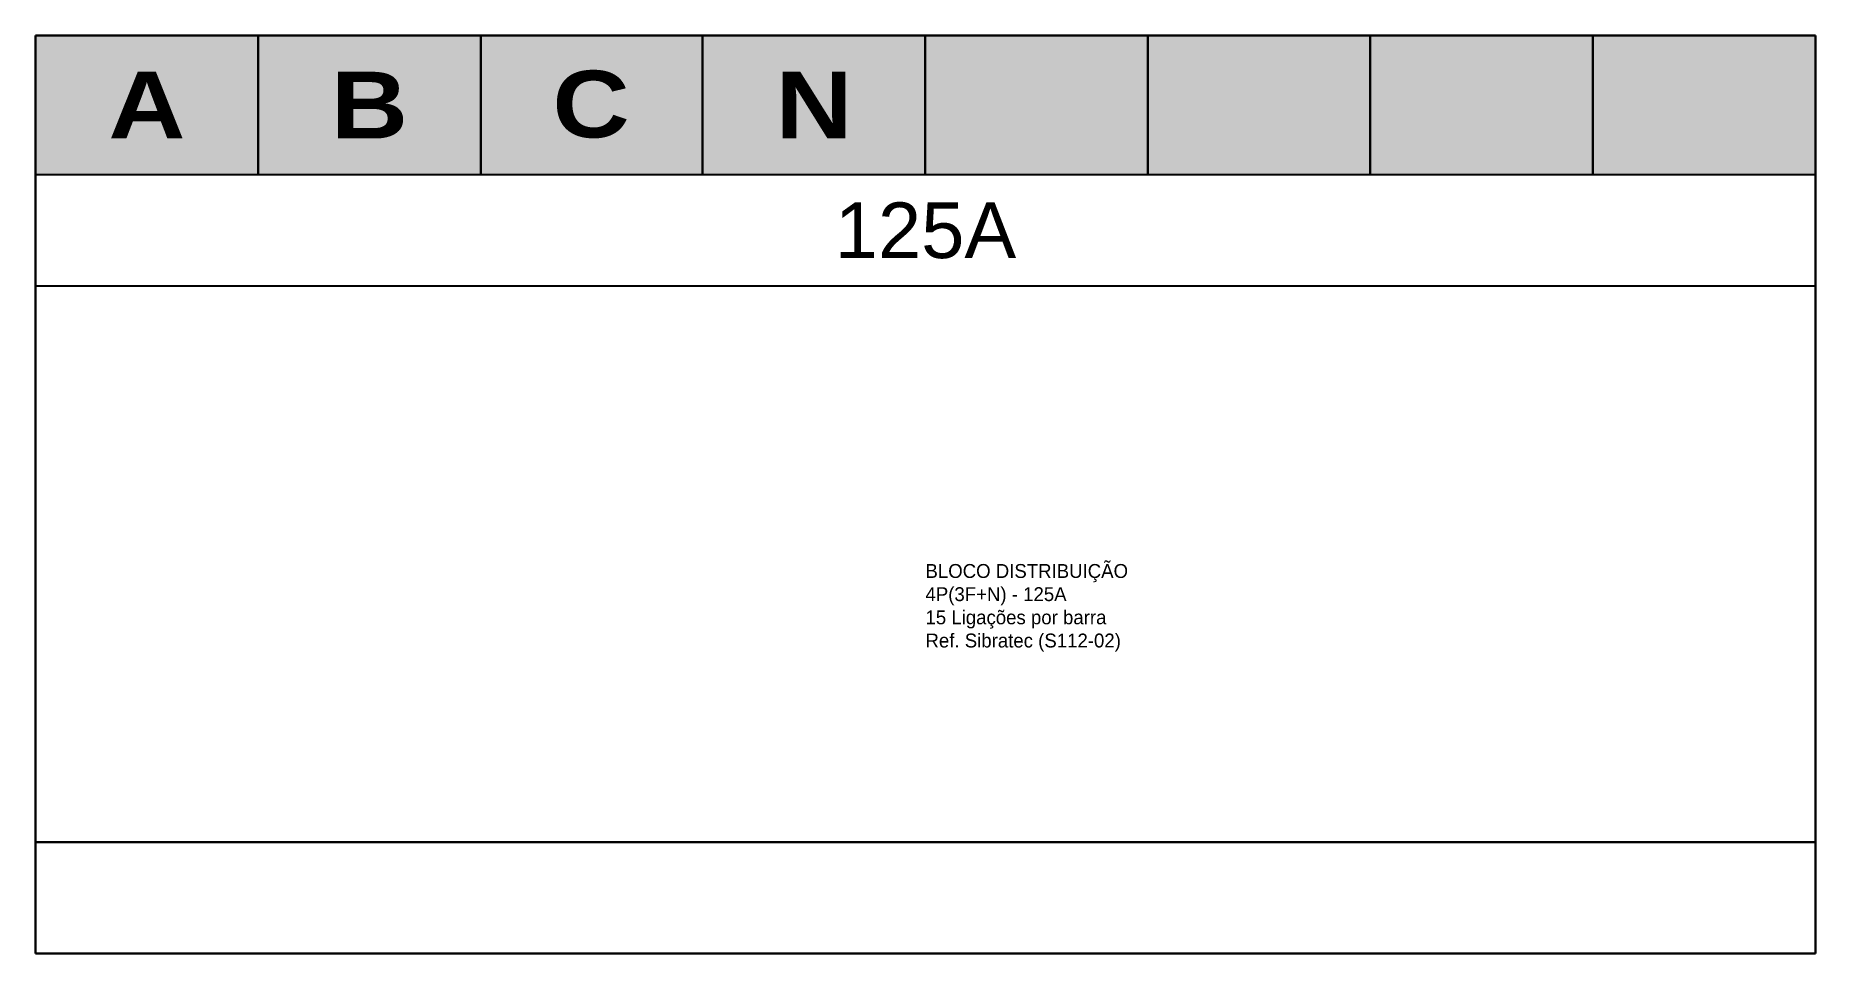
# Model space of a CAD drawing. Header units: millimetres. Extents: x 0 to 320, y 0 to 165.
import ezdxf
from ezdxf.enums import TextEntityAlignment as Align

# ---------------------------------------------------------------- set-up
doc = ezdxf.new("R2018")
doc.units = ezdxf.units.MM
for name, color, linetype, lineweight in [('VO-Acessório', 7, 'Continuous', 30), ('VO-Bordas quadros', 7, 'Continuous', 30), ('VO-Texto', 7, 'Continuous', 20)]:
    doc.layers.add(name, color=color, linetype=linetype, lineweight=lineweight)
doc.styles.get("Standard").update_dxf_attribs({"font": 'arial.ttf'})
doc.styles.add('VO-AriaB 12', font='ariblk.ttf', dxfattribs={"height": 12})
doc.styles.add('VO-Arial 10', font='arial.ttf', dxfattribs={"height": 10})

# ---------------------------------------------------------------- blocks, each defined once
blk = doc.blocks.new('*U1')
h = blk.add_hatch(color=0)
h.dxf.hatch_style = 1
h.paths.add_polyline_path([(40, 165), (0, 165), (0, 140), (40, 140)])
h.paths.add_polyline_path([(80, 165), (40, 165), (40, 140), (80, 140)])
h.paths.add_polyline_path([(119.89, 165), (80, 165), (80, 140), (119.89, 140)])
h.paths.add_polyline_path([(159.89, 165), (119.89, 165), (119.89, 140), (159.89, 140)])
h.paths.add_polyline_path([(199.89, 165), (159.89, 165), (159.89, 140), (199.89, 140)])
h.paths.add_polyline_path([(319.89, 165), (199.89, 165), (199.89, 140), (319.89, 140)])
for p, q in [((0, 140), (319.89, 140)), ((0, 120), (319.89, 120))]:
    blk.add_line(p, q)
at = {"layer": 'VO-Acessório'}
blk.add_line((159.89, 140), (159.89, 165), dxfattribs=at)
at = {"layer": 'VO-Bordas quadros'}
blk.add_line((319.89, 165), (0, 165), dxfattribs=at)
at = {"layer": 'VO-Bordas quadros', "linetype": 'Continuous'}
for p, q in [((0, 165), (0, 0)), ((40, 140), (40, 165)), ((80, 140), (80, 165)), ((119.89, 140), (119.89, 165)), ((199.89, 140), (199.89, 165)), ((239.89, 140), (239.89, 165)), ((279.89, 140), (279.89, 165)), ((319.89, 0), (319.89, 165)), ((319.89, 20), (0, 20)), ((0, 0), (319.89, 0))]:
    blk.add_line(p, q, dxfattribs=at)
at = {"style": 'VO-Arial 10'}
blk.add_attdef('000A', text='', height=10, dxfattribs=at).set_placement((159.94, 130), align=Align.MIDDLE_CENTER)
at = {"lineweight": 30, "flags": 104}
blk.add_attdef('DESCRIÇÃO', text='', height=10, dxfattribs=at).set_placement((159.94, 70), align=Align.MIDDLE_CENTER)
at = {"layer": 'VO-Texto', "linetype": 'ByBlock', "char_height": 12, "attachment_point": 5, "style": 'VO-AriaB 12'}
for s, gutter_width, heights, insert in [('A', 50, [0], (20, 152.5)), ('N', 55, [12], (139.93, 152.5))]:
    blk.add_mtext_dynamic_manual_height_columns(s, width=40, gutter_width=gutter_width, heights=heights, dxfattribs=dict(at, insert=insert))
at = {"layer": 'VO-Texto', "color": 252, "linetype": 'ByBlock', "insert": (60, 152.5), "char_height": 12, "attachment_point": 5, "style": 'VO-AriaB 12'}
blk.add_mtext_dynamic_manual_height_columns('B', width=40, gutter_width=50, heights=[0], dxfattribs=at)
at = {"layer": 'VO-Texto', "color": 1, "linetype": 'ByBlock', "insert": (99.83, 152.6), "char_height": 12, "attachment_point": 5, "style": 'VO-AriaB 12'}
blk.add_mtext_dynamic_manual_height_columns('C', width=40, gutter_width=55, heights=[0], dxfattribs=at)

msp = doc.modelspace()

# ---------------------------------------------------------------- block references
at = {"color": 9, "true_color": 0xc7c8ca}
ref = msp.add_blockref('*U1', (0, 0), dxfattribs=at)
ref.add_attrib('000A', '125A', dxfattribs={"height": 10, "style": 'VO-Arial 10'}).set_placement((159.94, 130), align=Align.MIDDLE_CENTER)
lines = msp.add_mtext('BLOCO DISTRIBUIÇÃO\\P4P(3F+N) - 125A\\P15 Ligações por barra\\PRef. Sibratec (S112-02)', dxfattribs={"insert": (159.94, 70), "char_height": 2.5, "attachment_point": 1})
ref.add_attrib('DESCRIÇÃO', '', (159.94, 70), dxfattribs={"flags": 104}).embed_mtext(lines)

doc.saveas('drawing.dxf')
